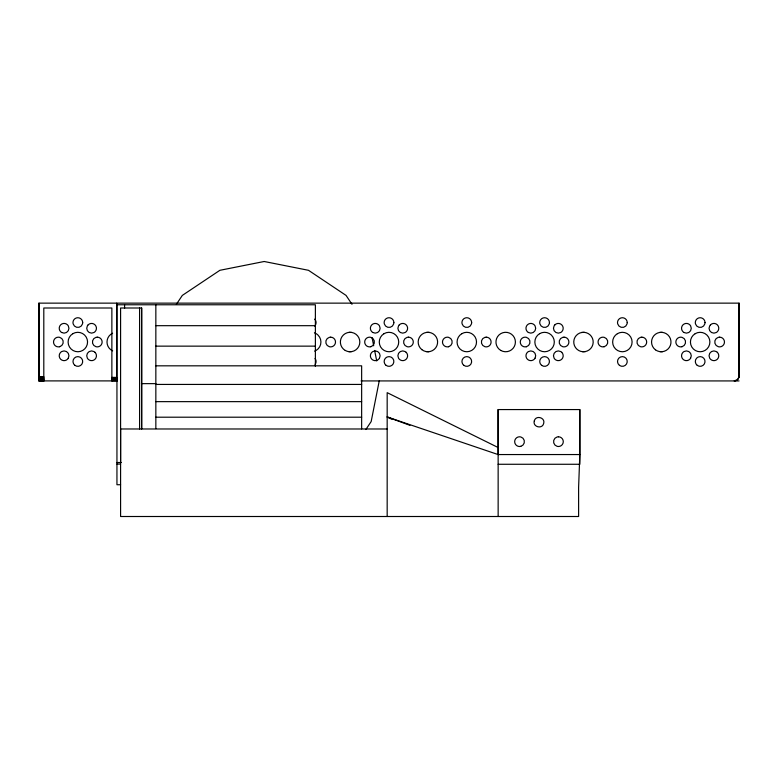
<?xml version="1.0" encoding="UTF-8"?>
<svg xmlns="http://www.w3.org/2000/svg" width="778" height="778" viewBox="0 0 778 778"><rect width="100%" height="100%" fill="white"/><g stroke="black" fill="none" stroke-linecap="round" stroke-linejoin="round"><path stroke-width="1.17" d="M141.645 308L141.645 428.979L141.645 308L120.59 308L120.6 462.55M579.814 454.537L579.814 409.568L498.134 409.568L498.153 454.556L579.824 454.546L578.608 487.329L578.618 516.504L120.59 516.504L120.6 428.979L387.172 428.989M739.061 303.138L739.022 376.708L737.661 379.528L734.199 380.928L734.86 380.967L737.34 380.141L739.042 377.388L739.061 303.138L38.939 303.138L38.939 380.928L43.801 380.928L43.801 308L111.867 308L111.867 380.909M39.386 378.633L38.939 376.066L39.289 377.943M739.042 377.388L739.061 376.066M379.265 380.773L371.155 421.579L365.864 429.485M176.382 304.305L182.324 295.407L219.882 270.306L264.189 261.496L308.496 270.306L346.054 295.407L351.996 304.305M581.555 332.498L584.093 332.323A9.725 9.725 0 0 1 585.192 351.598L582.654 351.724M585.396 351.568L582.858 351.734A9.725 9.725 0 0 1 581.759 332.459L584.288 332.342M43.801 380.928L42.479 380.899M659.87 332.41L662.409 332.371M660.123 351.685L662.662 351.656M155.843 325.681L315.382 325.681M155.843 346.142L315.382 346.142M155.843 365.825L361.644 365.825L361.644 428.921M38.939 376.708L43.801 376.708M38.939 377.33L43.801 377.33M111.867 377.388L116.729 377.388M38.939 377.943L43.801 377.943M111.867 378.03L116.729 378.03M38.939 378.516L43.801 378.516M111.867 378.633L116.729 378.633M38.939 379.051L43.801 379.051M111.867 379.197L116.729 379.197M38.939 379.528L43.801 379.528M111.867 379.703L116.729 379.703M38.939 379.946L43.801 379.946M111.867 380.131L116.729 380.131M38.939 380.296L43.801 380.296M38.939 380.578L43.801 380.578M111.867 380.481L116.729 380.481M38.939 380.782L43.801 380.782M111.867 380.734L116.729 380.734M38.939 380.899L117.313 380.899M361.041 380.928L739.061 380.928M141.411 383.642L155.843 383.642M155.843 384.429L361.644 384.429M155.843 401.643L361.644 401.643M155.843 417.202L361.644 417.202M116.943 462.521L121.31 462.521M116.943 464.077L120.58 464.077M498.134 409.568L498.144 464.272L579.824 464.272L579.814 409.568M120.58 484.733L116.943 484.733L116.943 304.772L315.382 304.772L315.382 366.37M348.943 332.381L351.481 332.41M348.719 351.656L351.257 351.685M426.791 332.371L429.33 332.41M426.451 351.646L428.989 351.695M42.537 380.782L43.16 380.899M391.529 419.118L387.172 416.969L498.153 454.576M387.172 416.969L409.957 425.342M498.124 447.525L387.172 392.657L387.172 516.504M372.079 337.633L373.703 345.792M374.626 350.45L376.717 360.943M38.939 303.138L38.968 377.388M498.144 464.272L498.144 516.504M155.843 304.772L155.843 428.581M139.583 308L139.583 428.989M124.577 304.772L124.577 308.409M116.729 303.138L116.729 380.967M314.662 351.121A9.725 9.725 0 0 0 316.189 350.382L318.183 348.807A9.725 9.725 0 0 0 319.554 337.049L317.988 335.055A9.725 9.725 0 0 0 314.4 332.848M314.643 326.021A4.862 4.862 0 0 0 315.907 323.843L316.072 322.588A4.862 4.862 0 0 0 314.643 319.145M315.041 358.493A4.862 4.862 0 0 1 315.09 364.415M112.645 350.859A9.725 9.725 0 0 1 112.596 333.227M82.692 322.588L82.526 323.843A4.862 4.862 0 0 1 73.142 323.843L72.967 322.588A4.862 4.862 0 0 1 77.829 317.725A4.862 4.862 0 0 1 82.692 322.588M393.863 322.588L393.697 323.843A4.862 4.862 0 0 1 384.303 323.843L384.137 322.588A4.862 4.862 0 0 1 389 317.725A4.862 4.862 0 0 1 393.863 322.588M471.653 322.588L471.487 323.843A4.862 4.862 0 0 1 462.093 323.843L461.928 322.588A4.862 4.862 0 0 1 466.79 317.725A4.862 4.862 0 0 1 471.653 322.588M534.282 420.947C532.434 426.918 542.285 429.553 543.676 423.465C545.514 417.494 535.672 414.849 534.282 420.947M549.443 322.588L549.278 323.843A4.862 4.862 0 0 1 539.883 323.843L539.718 322.588A4.862 4.862 0 0 1 544.581 317.725A4.862 4.862 0 0 1 549.443 322.588M627.233 322.588L627.068 323.843A4.862 4.862 0 0 1 617.674 323.843L617.508 322.588A4.862 4.862 0 0 1 622.371 317.725A4.862 4.862 0 0 1 627.233 322.588M705.024 322.588L704.858 323.843A4.862 4.862 0 0 1 695.464 323.843L695.299 322.588A4.862 4.862 0 0 1 700.161 317.725A4.862 4.862 0 0 1 705.024 322.588M88.147 324.844L87.379 325.846A4.862 4.862 0 0 0 94.012 332.488L95.023 331.72A4.862 4.862 0 0 0 95.023 324.844A4.862 4.862 0 0 0 88.147 324.844M68.289 358.211L67.521 359.222A4.862 4.862 0 0 1 60.645 359.222A4.862 4.862 0 0 1 60.645 352.346L61.647 351.568A4.862 4.862 0 0 1 68.289 358.211M399.309 324.844L398.54 325.846A4.862 4.862 0 0 0 405.182 332.488L406.184 331.72A4.862 4.862 0 0 0 406.184 324.844A4.862 4.862 0 0 0 399.309 324.844M379.46 358.211L378.682 359.222A4.862 4.862 0 0 1 371.806 359.222A4.862 4.862 0 0 1 371.806 352.346L372.818 351.568A4.862 4.862 0 0 1 379.46 358.211M554.889 324.844L554.121 325.846A4.862 4.862 0 0 0 560.763 332.488L561.765 331.72A4.862 4.862 0 0 0 561.765 324.844A4.862 4.862 0 0 0 554.889 324.844M535.04 358.211L534.262 359.222A4.862 4.862 0 0 1 527.387 359.222A4.862 4.862 0 0 1 527.387 352.346L528.398 351.568A4.862 4.862 0 0 1 535.04 358.211M710.479 324.844L709.701 325.846A4.862 4.862 0 0 0 716.344 332.488L717.355 331.72A4.862 4.862 0 0 0 717.355 324.844A4.862 4.862 0 0 0 710.479 324.844M690.621 358.211L689.853 359.222A4.862 4.862 0 0 1 682.967 359.222A4.862 4.862 0 0 1 682.967 352.346L683.979 351.568A4.862 4.862 0 0 1 690.621 358.211M72.85 333.684L70.856 335.25A9.725 9.725 0 0 0 69.485 347.017L71.061 349.001A9.725 9.725 0 0 0 82.818 350.382L84.802 348.807A9.725 9.725 0 0 0 86.183 337.049L84.608 335.055A9.725 9.725 0 0 0 72.85 333.684M384.021 333.684L382.027 335.25A9.725 9.725 0 0 0 380.646 347.017L382.222 349.001A9.725 9.725 0 0 0 393.979 350.382L395.973 348.807A9.725 9.725 0 0 0 397.344 337.049L395.778 335.055A9.725 9.725 0 0 0 384.021 333.684M461.811 333.684L459.817 335.25A9.725 9.725 0 0 0 458.436 347.017L460.012 349.001A9.725 9.725 0 0 0 471.769 350.382L473.763 348.807A9.725 9.725 0 0 0 475.144 337.049L473.569 335.055A9.725 9.725 0 0 0 461.811 333.684M539.601 333.684L537.608 335.25A9.725 9.725 0 0 0 536.227 347.017L537.802 349.001A9.725 9.725 0 0 0 549.56 350.382L551.553 348.807A9.725 9.725 0 0 0 552.934 337.049L551.359 335.055A9.725 9.725 0 0 0 539.601 333.684M617.392 333.684L615.398 335.25A9.725 9.725 0 0 0 614.017 347.017L615.592 349.001A9.725 9.725 0 0 0 627.35 350.382L629.344 348.807A9.725 9.725 0 0 0 630.725 337.049L629.149 335.055A9.725 9.725 0 0 0 617.392 333.684M695.182 333.684L693.188 335.25A9.725 9.725 0 0 0 691.807 347.017L693.383 349.001A9.725 9.725 0 0 0 705.14 350.382L707.134 348.807A9.725 9.725 0 0 0 708.515 337.049L706.939 335.055A9.725 9.725 0 0 0 695.182 333.684M97.279 337.166L96.025 337.331A4.862 4.862 0 0 0 96.025 346.725L97.279 346.891A4.862 4.862 0 0 0 102.142 342.028A4.862 4.862 0 0 0 97.279 337.166M59.643 346.725L58.389 346.891A4.862 4.862 0 0 1 53.526 342.028A4.862 4.862 0 0 1 58.389 337.166L59.643 337.331A4.862 4.862 0 0 1 59.643 346.725M330.65 337.166L329.395 337.331A4.862 4.862 0 0 0 329.395 346.725L330.65 346.891A4.862 4.862 0 0 0 335.512 342.028A4.862 4.862 0 0 0 330.65 337.166M408.45 337.166L407.186 337.331A4.862 4.862 0 0 0 407.186 346.725L408.45 346.891A4.862 4.862 0 0 0 413.303 342.028A4.862 4.862 0 0 0 408.45 337.166M370.805 346.725L369.55 346.891A4.862 4.862 0 0 1 364.688 342.028A4.862 4.862 0 0 1 369.55 337.166L370.805 337.331A4.862 4.862 0 0 1 370.805 346.725M486.24 337.166L484.976 337.331A4.862 4.862 0 0 0 484.976 346.725L486.24 346.891A4.862 4.862 0 0 0 491.103 342.028A4.862 4.862 0 0 0 486.24 337.166M448.595 346.725L447.34 346.891A4.862 4.862 0 0 1 442.478 342.028A4.862 4.862 0 0 1 447.34 337.166L448.595 337.331A4.862 4.862 0 0 1 448.595 346.725M564.031 337.166L562.766 337.331A4.862 4.862 0 0 0 562.766 346.725L564.031 346.891A4.862 4.862 0 0 0 568.893 342.028A4.862 4.862 0 0 0 564.031 337.166M526.395 346.725L525.131 346.891A4.862 4.862 0 0 1 520.268 342.028A4.862 4.862 0 0 1 525.131 337.166L526.395 337.331A4.862 4.862 0 0 1 526.395 346.725M641.821 337.166L640.557 337.331A4.862 4.862 0 0 0 640.557 346.725L641.821 346.891A4.862 4.862 0 0 0 646.683 342.028A4.862 4.862 0 0 0 641.821 337.166M604.185 346.725L602.921 346.891A4.862 4.862 0 0 1 598.058 342.028A4.862 4.862 0 0 1 602.921 337.166L604.185 337.331A4.862 4.862 0 0 1 604.185 346.725M719.611 337.166L718.347 337.331A4.862 4.862 0 0 0 718.347 346.725L719.611 346.891A4.862 4.862 0 0 0 724.474 342.028A4.862 4.862 0 0 0 719.611 337.166M681.975 346.725L680.711 346.891A4.862 4.862 0 0 1 675.849 342.028A4.862 4.862 0 0 1 680.711 337.166L681.975 337.331A4.862 4.862 0 0 1 681.975 346.725M558.429 436.789L557.165 436.954A4.862 4.862 0 0 0 557.165 446.348L558.429 446.514A4.862 4.862 0 0 0 563.291 441.651A4.862 4.862 0 0 0 558.429 436.789M520.793 446.348L519.529 446.514A4.862 4.862 0 0 1 514.666 441.651A4.862 4.862 0 0 1 519.529 436.789L520.793 436.954A4.862 4.862 0 0 1 520.793 446.348M717.355 352.346L716.344 351.568A4.862 4.862 0 0 0 709.701 358.211L710.479 359.222A4.862 4.862 0 0 0 717.355 359.222A4.862 4.862 0 0 0 717.355 352.346M683.979 332.488L682.967 331.72A4.862 4.862 0 0 1 682.967 324.844A4.862 4.862 0 0 1 689.853 324.844L690.621 325.846A4.862 4.862 0 0 1 683.979 332.488M561.765 352.346L560.763 351.568A4.862 4.862 0 0 0 554.121 358.211L554.889 359.222A4.862 4.862 0 0 0 561.765 359.222A4.862 4.862 0 0 0 561.765 352.346M528.398 332.488L527.387 331.72A4.862 4.862 0 0 1 527.387 324.844A4.862 4.862 0 0 1 534.262 324.844L535.04 325.846A4.862 4.862 0 0 1 528.398 332.488M406.184 352.346L405.182 351.568A4.862 4.862 0 0 0 398.54 358.211L399.309 359.222A4.862 4.862 0 0 0 406.184 359.222A4.862 4.862 0 0 0 406.184 352.346M372.818 332.488L371.806 331.72A4.862 4.862 0 0 1 371.806 324.844A4.862 4.862 0 0 1 378.682 324.844L379.46 325.846A4.862 4.862 0 0 1 372.818 332.488M95.023 352.346L94.012 351.568A4.862 4.862 0 0 0 87.379 358.211L88.147 359.222A4.862 4.862 0 0 0 95.023 359.222A4.862 4.862 0 0 0 95.023 352.346M61.647 332.488L60.645 331.72A4.862 4.862 0 0 1 60.645 324.844A4.862 4.862 0 0 1 67.521 324.844L68.289 325.846A4.862 4.862 0 0 1 61.647 332.488M345.238 350.45A9.725 9.725 0 0 0 359.825 342.028A9.725 9.725 0 0 0 345.238 333.606A9.725 9.725 0 0 0 345.238 350.45M386.063 365.359A4.862 4.862 0 0 0 393.824 362.081A4.862 4.862 0 0 0 387.104 357.005A4.862 4.862 0 0 0 386.063 365.359M74.902 365.359A4.862 4.862 0 0 0 82.663 362.081A4.862 4.862 0 0 0 75.943 357.005A4.862 4.862 0 0 0 74.902 365.359M541.644 365.359A4.862 4.862 0 0 0 549.404 362.081A4.862 4.862 0 0 0 542.684 357.005A4.862 4.862 0 0 0 541.644 365.359M500.818 350.45A9.725 9.725 0 0 0 515.406 342.028A9.725 9.725 0 0 0 500.818 333.606A9.725 9.725 0 0 0 500.818 350.45M421.841 349.643A9.725 9.725 0 0 0 437.508 343.468A9.725 9.725 0 0 0 424.331 332.984A9.725 9.725 0 0 0 421.841 349.643M655.446 349.818A9.725 9.725 0 0 0 670.918 343.176A9.725 9.725 0 0 0 657.429 333.101A9.725 9.725 0 0 0 655.446 349.818M619.444 365.359A4.862 4.862 0 0 0 627.194 362.081A4.862 4.862 0 0 0 620.474 357.005A4.862 4.862 0 0 0 619.444 365.359M697.234 365.359A4.862 4.862 0 0 0 704.985 362.081A4.862 4.862 0 0 0 698.265 357.005A4.862 4.862 0 0 0 697.234 365.359M463.853 365.359A4.862 4.862 0 0 0 471.614 362.081A4.862 4.862 0 0 0 464.894 357.005A4.862 4.862 0 0 0 463.853 365.359"/></g></svg>
